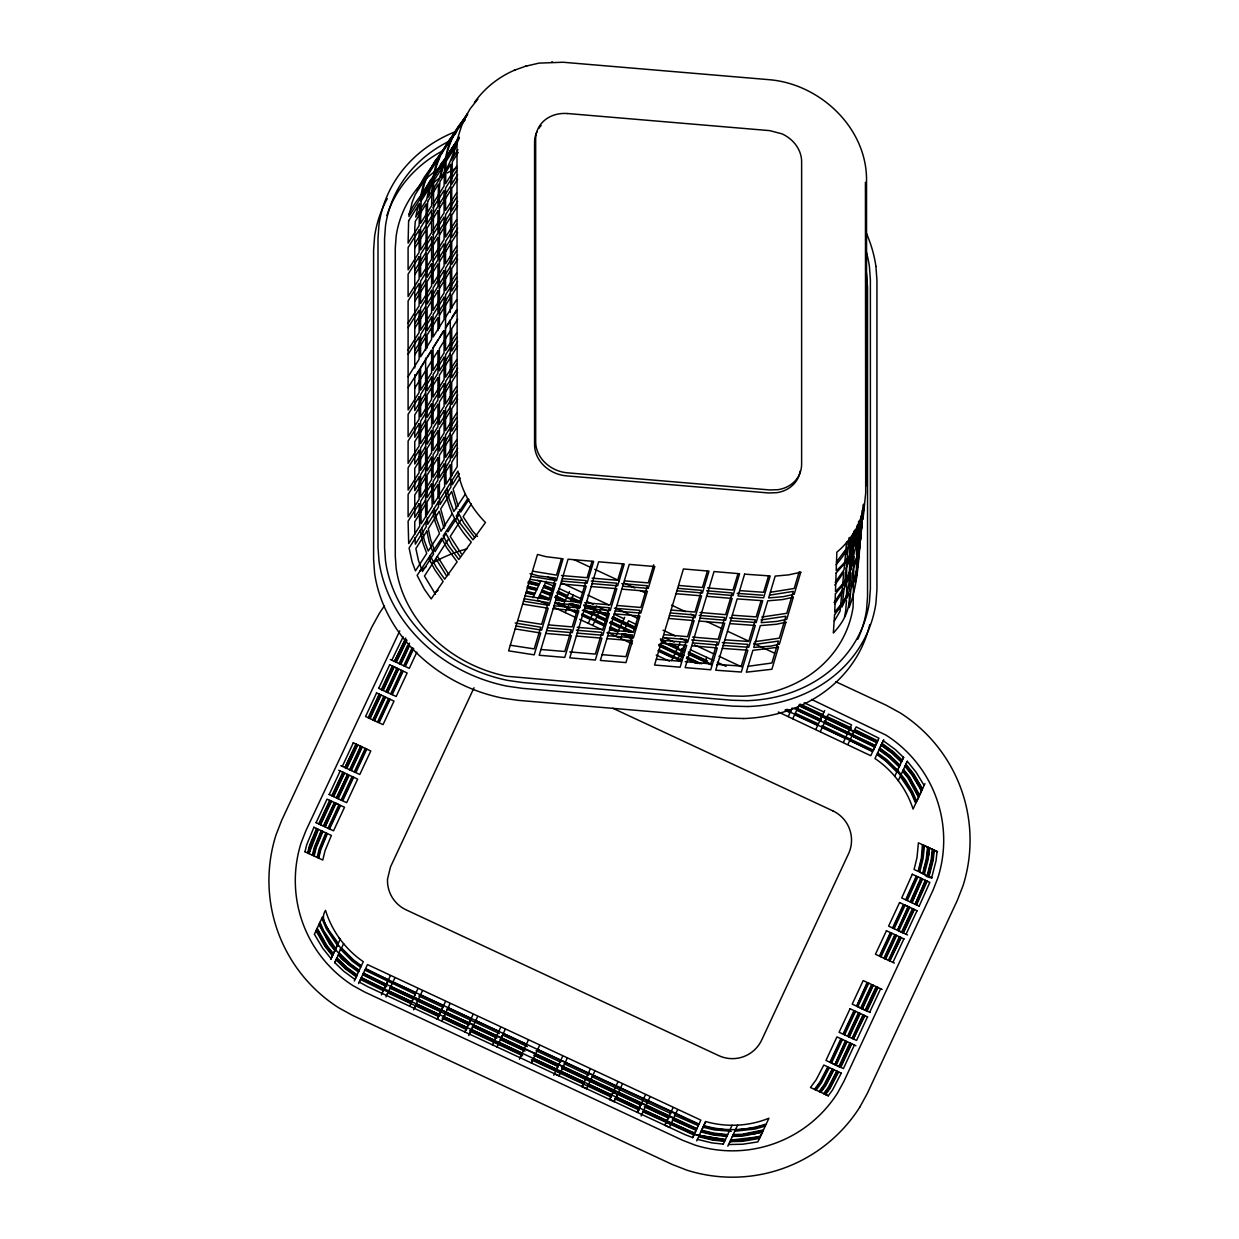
<?xml version="1.0" encoding="UTF-8"?>
<svg xmlns="http://www.w3.org/2000/svg" width="1239" height="1239" viewBox="0 0 1239 1239"><rect width="100%" height="100%" fill="white"/><g stroke="black" fill="none" stroke-linecap="round" stroke-linejoin="round"><path stroke-width="1.5" d="M435.4 173.584L441.874 162.727L456.99 143.925L457.206 466.654L446.164 484.155L445.56 461.76L456.587 444.274M846.485 600.543L845.772 610.161A124.535 107.576 20.1 0 1 844.471 617.099M852.215 553.709L849.195 580.874L849.784 558.588L852.045 540.359L852.045 554.53M854.895 531.283L851.735 560.214M854.507 531.376C856.521 547.313 848.126 560.864 836.201 570.575L836.836 552.207C850.976 540.39 861.151 523.725 864.342 505.497C858.038 539.182 861.43 575.19 849.087 607.575L850.945 589.315L854.678 579.806L857.481 567.524M856.923 527.194L855.328 545.485L860.083 533.591L862.329 523.741M845.803 551.51L844.053 569.785L835.194 582.407M846.748 541.768L846.036 549.078L836.526 561.948M848.235 547.344L846.469 565.604L851.41 553.446L854.244 538.407M849.164 537.602L848.467 544.912L854.12 531.67M924.48 845.664L923.07 858.519L919.725 872.086L927.159 875.555L931.139 859.943L932.301 849.319M927.562 847.089L926.245 859.076L922.652 873.464M928.119 847.352L926.818 859.169L923.179 873.696M928.801 847.677C932.471 858.116 913.654 876.19 932.146 877.878M929.389 847.941L928.135 859.401L924.371 874.269M932.859 849.567L931.713 860.036L927.686 875.803M933.71 849.969L932.595 860.191L928.491 876.174M934.299 850.233L933.184 860.3L929.033 876.438L931.774 877.708M937.056 851.518L936.049 860.795L931.666 877.661M860.609 540.096L863.598 504.165M862.994 519.42L865.705 492.828L865.426 182.257M857.28 525.135L856.443 554.762L858.55 536.518L858.55 521.634M860.935 515.858L858.828 534.102L858.828 521.061M862.05 510.514L861.213 532.011L858.24 560.756L858.828 538.469L860.935 520.241L860.935 534.458M854.678 534.752L855.096 531.113M852.045 535.976L849.784 554.205L849.784 537.447M854.956 534.086L855.406 530.431M418.55 204.497L415.684 217.042L426.65 199.556L429.283 187.987M420.021 198.999L422.979 185.943L426.433 177.208L415.158 194.662L412.107 202.422L408.947 216.484L458.755 138.195L447.372 155.649M421.492 196.676L424.435 183.759L427.92 174.885L439.195 157.415L435.307 167.28L432.597 179.19M434.084 176.867L436.763 165.097L440.697 155.092L451.972 137.622L447.635 148.618L445.188 159.382M446.659 157.059C448.626 142.346 456.277 129.568 464.935 117.844C455.813 137.436 454.961 160.358 440.526 177.409L442.881 167.079L446.721 157.291M452.947 157.585L455.038 148.355L459.328 137.483M854.585 530.788C851.611 543.487 844.688 554.964 836.108 564.674M862.05 526.172C859.401 539.739 851.72 551.742 853.299 566.192L857.527 555.413L860.036 544.417M859.773 546.848L857.233 557.984L853.051 568.608L851.193 586.883L854.987 577.235L857.744 565.092M304.964 851.751L306.653 844.859L313.932 827.28M307.628 852.99L309.409 845.726L316.549 828.504M308.186 853.253L309.982 845.912L317.091 828.752M312.367 855.204L314.303 847.275L321.195 830.672M312.925 855.468L314.892 847.461L321.737 830.92M317.107 857.419L319.213 848.823L325.842 832.84M318.175 857.915L320.312 849.164L326.895 833.32L318.423 829.371L309.007 853.64L310.834 846.175L317.896 829.123L313.808 827.218M318.717 858.162L320.87 849.35L327.421 833.568L331.386 835.427L325.067 850.666L322.76 860.052L314.133 856.025L316.131 847.848L322.93 831.477M799.14 571.829L794.199 588.479L770.503 592.242M561.422 558.835L556.497 575.113L532.677 571.21M592.01 561.422L587.085 577.699L561.515 575.546M622.598 564.008L617.672 580.301L592.103 578.133M653.727 564.798L648.26 582.888L624.518 580.874M707.361 571.194L702.436 587.472L678.693 585.458M737.948 573.781L733.023 590.058L707.454 587.89M761.102 600.605L756.177 616.898L732.388 615.225M768.536 576.011L763.611 592.288L739.822 590.631M917.867 876.856L907.258 900.552M920.794 878.219L910.185 901.915M921.32 878.466L910.711 902.162M921.986 878.761L911.904 902.72L922.528 879.024M925.301 880.309L915.203 904.253L925.827 880.557M926.633 880.944L916.008 904.625M927.19 881.192L916.55 904.888M420.362 199.882L433.294 177.781L431.296 182.876M443.361 164.431L439.071 179.732L428.105 197.233L430.707 185.788L434.781 175.458L445.901 157.972L444.631 161.209M356.507 976.255L345.991 968.557L336.327 959.296L338.355 954.928L348.902 965.073L358.443 972.073M316.084 822.665L327.05 799.124L335.521 803.073L325.083 826.862L336.048 803.321L340.013 805.18L329.047 828.705M329.202 794.524L340.183 770.983M342.336 766.368L353.301 742.827M376.563 692.973L365.582 716.498L378.545 722.554L389.526 699.013L376.439 692.911M378.716 688.357L389.681 664.816M391.834 660.201L403.155 636.831M318.702 823.889L329.667 800.348M331.82 795.732L342.8 772.207M355.918 744.05L344.953 767.591L356.476 744.314M368.2 717.722L379.18 694.196M381.333 689.581L392.298 666.04M319.244 824.136L330.224 800.611M332.377 795.996L343.342 772.455M368.757 717.985L379.723 694.444M381.875 689.829L392.856 666.303L396.945 668.208L385.979 691.749M320.049 824.524L331.03 800.983M333.183 796.367L344.148 772.826M346.3 768.211L357.281 744.685M369.547 718.357L380.528 694.816M382.681 690.2L393.661 666.675L389.573 664.77M395.799 662.06L406.423 639.959M320.576 824.756L331.556 801.23M333.709 796.615L344.674 773.074M346.827 768.459L357.808 744.933M370.089 718.605L381.054 695.064M383.207 690.448L394.188 666.923L402.644 670.872L391.679 694.398M396.341 662.307L406.95 640.207M323.348 826.057L334.329 802.516M347.447 774.375L336.466 797.901L347.989 774.623M349.599 769.76L360.58 746.219M372.846 719.89L383.827 696.364M399.097 663.593L407.569 645.442M323.89 826.305L334.871 802.779L338.975 804.684L327.994 828.225M350.141 770.008L361.122 746.482M373.404 720.153L384.369 696.612M386.522 691.997L397.502 668.456M399.655 663.856L409.536 643.103M322.388 831.23L315.573 847.677L313.591 855.777L304.84 851.689M337.674 798.458L348.639 774.933L338.696 770.286M350.792 770.317L361.773 746.776M374.054 720.448L385.019 696.922M387.172 692.307L398.153 668.766M408.746 646.046L400.305 664.15L390.347 659.52M338.201 798.706L349.181 775.18L353.146 777.023L342.165 800.564L329.094 794.462M351.334 770.565L362.299 747.024M374.581 720.695L385.546 697.17M387.699 692.555L398.679 669.014M400.832 664.398L409.273 646.309M341.128 800.069L352.093 776.543M354.246 771.928L365.226 748.387M377.492 722.058L388.473 698.517M390.626 693.917L401.591 670.376M403.744 665.761L412.138 647.765M413.176 648.276L404.797 666.257L400.646 664.321M329.574 828.953L340.539 805.427L344.519 807.27L333.539 830.811L315.96 822.619M392.205 694.645L403.171 671.104L407.151 672.963L396.17 696.504L378.592 688.295M413.702 648.539L405.323 666.505L409.304 668.348L416.846 652.148M314.458 934.129L322.434 916.999C329.992 936.823 343.497 954.433 361.153 966.265L354.292 980.994M330.875 959.156L333.152 954.278L326.446 945.93L316.859 928.971M335.49 949.26L333.43 953.689L326.926 945.605L317.184 928.259M337.829 944.257L335.769 948.671L323.642 930.628L319.972 922.281M338.123 955.424L338.975 953.612M341.314 948.594C331.99 958.971 354.075 964.918 358.706 971.515M343.652 943.576L341.577 948.005L353.332 959.807L361.401 965.739L363.29 961.681C345.449 949.477 331.851 931.047 325.547 910.355C317.865 921.785 333.198 933.958 338.108 943.669L340.167 939.239L338.665 937.381M474.041 687.738L390.517 866.866L387.513 879.132A32.322 32.322 0 0 0 406.16 909.875L718.713 1055.613A32.353 32.353 0 0 0 730.979 1058.617A32.369 32.369 0 0 0 761.722 1039.97L848.483 853.872A32.338 32.338 0 0 0 832.84 810.879M533.049 597.632L534.319 594.937L526.203 592.954M540.777 581.06L538.841 585.226L528.186 582.609M537.927 598.979L539.166 596.331L548.18 599.831M546.167 581.323L541.52 591.297L550.348 594.72M383.594 990.209L385.499 986.105M381.426 994.855L383.966 989.419M388.148 980.421L386.305 984.386L363.492 973.064M390.254 975.914L388.396 979.894L365.598 968.557L367.456 964.577L700.856 1120.118L698.997 1124.083L537.695 1049.51L539.554 1045.546M562.754 605.979L564.519 602.216M569.491 591.545L564.86 601.488L555.18 596.981M386.63 995.49L390.579 987.018M392.686 982.527L390.827 986.492L696.891 1128.59M565.185 612.593L567.028 608.628L576.925 613.228M567.276 608.101L569.135 604.121L579.016 608.736M570.575 601.039L573.378 595.03M411.828 1001.701L413.098 998.975L390.022 988.211M409.66 1006.362L411.565 1002.274M413.903 997.256L415.746 993.291M417.853 988.784L415.994 992.764L392.918 982L394.776 978.036M588.262 623.356L590.105 619.376L581.865 615.535M590.353 618.85L596.393 605.886M414.229 1008.36L420.269 995.397M592.784 625.463L594.627 621.498L604.524 626.098M594.875 620.956L599.444 611.168L608.07 615.194M599.691 610.641L600.915 608.008M440.697 1011.845L438.792 1015.949L415.715 1005.185M442.865 1007.199L440.945 1011.303L390.285 987.669M437.305 1019.124L439.148 1015.144M441.254 1010.652L439.396 1014.617L416.335 1003.853M441.502 1010.126L443.345 1006.161M445.451 1001.654L443.593 1005.634L420.517 994.871L422.375 990.906M615.845 636.227L617.703 632.246M617.951 631.72L624.688 617.285M441.781 1021.339L443.051 1018.597M447.868 1008.267L443.918 1016.723L466.995 1027.487L468.296 1024.715M620.987 637.001L622.226 634.353L632.122 638.968M623.589 631.425L628.56 620.77L636.753 624.719M468.543 1024.173L470.464 1020.069M466.747 1028.014L464.904 1031.979L466.127 1029.361M466.995 1027.487L468.853 1023.522M469.101 1022.996L470.944 1019.031M473.05 1014.524L471.192 1018.489L448.115 1007.741L449.974 1003.76M468.745 1035.572L470.65 1031.467M475.466 1021.137L471.517 1029.594L494.593 1040.357L496.452 1036.393M492.441 1044.957L495.894 1037.585M496.142 1037.028L498.543 1031.886M500.633 1027.394L498.79 1031.359L475.714 1020.611L477.573 1016.63M671.662 660.635L672.901 657.986L658.064 651.064M673.149 657.46L677.098 648.988M677.33 648.462L679.87 643.026M496.978 1047.063L502.585 1035.045L527.334 1046.583M505.156 1029.501L503.313 1033.481L526.389 1044.229L528.232 1040.264M677.671 659.566L681.62 651.11M681.868 650.568L683.711 646.603M519.404 1059.19L521.325 1055.101M524.035 1049.263L521.573 1054.544L469.767 1030.383M524.283 1048.736L526.141 1044.756M704.031 663.268L706.834 657.259M532.631 1060.367L531.361 1063.108L533.25 1059.035M537.447 1050.037L532.878 1059.825L583.77 1083.552M716.854 665.281L718.14 662.54M555.955 1070.589L557.875 1066.485M553.787 1075.235L556.326 1069.784M558.665 1064.766L560.524 1060.801M560.771 1060.259L562.614 1056.294M562.955 1067.399L559.006 1075.87L554.483 1073.748M563.203 1066.872L565.046 1062.907M565.294 1062.381L567.137 1058.4M582.02 1086.727L583.306 1084.001M583.554 1083.459L586.016 1078.162M588.37 1073.129L590.213 1069.164M583.925 1082.654L582.067 1086.618L586.605 1088.74L592.645 1075.777M585.722 1078.797L588.122 1073.655M592.892 1075.251L594.735 1071.27M609.619 1099.597L610.889 1096.871M613.615 1091.032L611.772 1094.997L588.695 1084.233M613.863 1090.506L615.721 1086.526M788.221 716.591L790.064 712.626L785.123 710.319M790.312 712.1L792.17 708.135M611.152 1096.314L613.057 1092.225L617.595 1094.331L614.141 1101.703M613.32 1091.667L615.225 1087.579M792.077 708.321L790.807 711.062L786.935 709.25M620.243 1088.647L617.843 1093.789L640.919 1104.538M620.491 1088.105L622.334 1084.14M792.743 718.697L794.586 714.733L817.663 725.496L815.82 729.461M794.834 714.206L797.235 709.064L821.38 720.324M797.498 708.522L798.768 705.781M639.123 1108.394L637.264 1112.359L638.488 1109.741M641.213 1103.903L639.37 1107.867L616.294 1097.104L618.137 1093.139M641.461 1103.36L643.32 1099.396M643.552 1098.869L645.411 1094.904M817.91 724.97L819.769 721.005L796.692 710.241M820.559 719.286L824.647 710.536M638.751 1109.184L640.656 1105.08M641.105 1115.952L645.736 1106.009M645.984 1105.482L647.842 1101.502M648.09 1100.975L649.933 1097.011M820.342 731.568L822.185 727.603L845.261 738.367L843.418 742.331M822.433 727.076L824.291 723.111L847.368 733.86M825.097 721.392L828.488 714.113L851.549 724.877L848.157 732.141M643.893 1109.974L666.969 1120.737L670.903 1112.266M671.151 1111.739L673.009 1107.774M845.509 737.84L847.91 732.698M664.816 1125.337L666.086 1122.596M666.985 1120.691L668.255 1117.95M669.339 1127.444L675.441 1114.372M847.941 744.438L849.784 740.473L872.612 751.748L870.769 755.728L778.324 711.991M850.031 739.946L852.432 734.804L875.276 746.064M852.68 734.262L856.134 726.875L878.916 738.227L877.073 742.207L799.031 705.208M671.492 1122.844L694.785 1133.096L698.75 1124.625L365.35 969.084L359.295 982.078L367.333 986.492L684.981 1134.614L692.694 1137.603L694.552 1133.639L361.153 978.098M696.69 1140.856L705.688 1121.543C726.348 1127.475 749.006 1126.297 768.923 1118.228L766.244 1123.974C746.234 1130.866 724.134 1131.563 703.798 1125.585L705.688 1121.543M883.748 739.698L877.119 753.932C894.713 765.656 908.481 782.924 916.086 802.64L918.548 797.374L908.001 777.999L902.611 771.293M723.189 1144.247L729.74 1130.2L714.314 1128.76L703.551 1126.127L701.413 1130.711L713.447 1133.67L727.417 1135.187M730.019 1129.612L732.079 1125.198M894.728 776.388L896.788 771.959L885.668 760.932L876.856 754.474L874.966 758.516C892.792 770.534 906.452 788.639 913.081 809.082L915.76 803.352L910.944 792.418L900.273 776.295L898.213 780.725M897.067 771.37L899.127 766.941L888.874 757.122L878.993 749.889M727.804 1146.183L735.3 1130.076L754.907 1127.877L765.919 1124.671L763.363 1130.138M735.579 1129.503L737.639 1125.074M900.552 775.707L907.273 761.304M924.944 783.652L921.661 790.683L912.554 774.809L905.229 765.687M829.929 1062.272L840.894 1038.747L836.929 1036.888L825.964 1060.429L843.418 1068.56L854.383 1045.035M830.455 1062.52L841.436 1038.994L845.401 1040.837L834.947 1064.626L845.927 1041.085L855.87 1045.731M829.356 1067.631L821.364 1082.979L816.145 1090.119M842.474 1039.475L831.508 1063.016L835.613 1064.921L846.578 1041.395M844.626 1034.859L855.607 1011.334M868.725 983.177L857.76 1006.718L865.705 1010.42L876.67 986.879M881.006 956.849L891.987 933.308M894.14 928.708L905.105 905.167L909.209 907.072L898.229 930.613M832.267 1068.994L824.09 1084.714L819.118 1091.497M847.553 1036.222L858.519 1012.681M860.671 1008.081L871.652 984.54L867.687 982.697L856.707 1006.223L867.161 982.45L863.18 980.591L852.215 1004.132L870.15 1012.495M883.934 958.212L894.899 934.671M832.794 1069.226L824.585 1085.023L819.66 1091.76M859.045 1012.929L848.08 1036.47L856.536 1040.419L867.517 1016.878M861.198 1008.314L872.179 984.788L882.122 989.419M895.425 934.918L884.46 958.459L894.403 963.09M833.46 1069.536L825.189 1085.426L820.326 1092.07M848.73 1036.78L859.711 1013.239M861.864 1008.623L872.829 985.098M885.111 958.769L896.091 935.228M834.002 1069.799L825.701 1085.736L820.884 1092.318M847.12 1041.643L836.155 1065.184L840.259 1067.089L851.224 1043.563M849.273 1037.028L860.253 1013.502M862.406 1008.887L873.371 985.346M896.633 935.476L885.653 959.017L879.953 956.353L890.934 932.828L904.005 938.93M909.751 907.335L898.786 930.861L902.89 932.781L913.855 909.24M836.774 1071.085L828.287 1087.393L823.703 1093.634M838.927 1066.469L849.892 1042.928M852.045 1038.313L863.025 1014.787M865.178 1010.172L876.143 986.631M888.425 960.302L899.406 936.777M912.524 908.621L901.543 932.162L893.087 928.212L904.052 904.671L908.032 906.53L897.578 930.303L908.559 906.778L917.139 910.773M837.301 1071.332L828.783 1087.703L824.245 1093.898L828.287 1095.772L832.484 1090.057L841.266 1073.175M839.453 1066.717L850.419 1043.176M852.571 1038.561L863.552 1015.035M888.952 960.55L899.932 937.025M913.05 908.868L902.085 932.409L907.537 934.949M864.357 1015.407L853.377 1038.948L864.899 1015.655M866.51 1010.792L877.475 987.266M900.738 937.396L889.757 960.922L901.28 937.644M838.648 1071.952L830.037 1088.508L825.608 1094.533M840.801 1067.352L851.766 1043.811M867.052 1011.055L878.017 987.514M903.432 933.029L914.397 909.503M869.67 1012.263L880.65 988.737M892.916 962.409L903.897 938.868M906.05 934.252L917.015 910.727M919.168 906.112L929.808 882.416L916.814 876.36L906.205 900.056L919.292 906.158M331.03 958.816L332.455 955.78L325.238 946.782L316.022 930.752M334.871 950.592L332.733 955.161L325.733 946.441L316.363 930.024M337.287 945.403L335.15 949.988L329.946 943.499L319.244 923.845M334.7 962.749L336.048 959.869L345.604 969.006L356.243 976.812M358.598 983.549L360.518 979.445L383.331 990.751M386.057 984.912L384.214 988.877L361.385 977.571M386.398 984.2L387.668 981.458M385.949 996.961L387.853 992.857L438.699 1016.569M413.547 1009.831L415.452 1005.727M437.259 1019.217L438.529 1016.491M445.219 1013.951L443.314 1018.055L466.375 1028.819M441.827 1021.23L443.686 1017.265M469.426 1034.1L472.818 1026.821M501.222 1037.972L503.065 1034.007M520.101 1057.719L521.944 1053.754M558.417 1065.292L556.574 1069.257L533.498 1058.493M611.524 1095.524L609.665 1099.489L614.188 1101.595M615.969 1085.999L617.812 1082.034M796.94 709.715L798.783 705.75L876.825 742.734L873.356 750.184L821.953 725.589M820.017 720.463L821.86 716.498M824.539 722.585L826.382 718.605M847.6 733.333L849.458 729.368M675.673 1113.846L677.532 1109.881M852.138 735.455L853.981 731.475M692.647 1137.712L693.917 1134.97L642.623 1111.662M694.816 1133.066L696.086 1130.324L672.343 1119.855M899.158 766.895L899.715 765.702L889.71 756.131L879.551 748.681M903.618 757.339L902.271 760.219L893.396 751.732L882.029 743.385M838.106 1071.704L829.526 1088.183L825.066 1094.269M399.763 630.852L305.878 830.734L301.062 843.093A124.535 124.535 0 0 0 352.929 985.578L364.56 991.974L682.565 1140.252L694.94 1145.068A124.535 124.535 0 0 0 837.425 1093.201L843.805 1081.57L933.122 890.005L937.938 877.646A124.535 124.535 0 0 0 886.071 735.161L811.545 699.446M405.773 638.054L394.451 661.425L405.385 640.005M859.649 1107.372L867.285 1093.464L957.329 900.35L963.075 885.575A150.91 150.91 0 0 0 900.242 712.921L886.334 705.301L835.706 681.682M428.152 172.964L434.858 161.426L456.37 132.155L446.675 143.817M429.685 170.641L436.236 159.366M441.223 153.202L448.053 141.742L465.322 119.718M464.315 118.898L470.309 108.583L477.836 99.182M842.055 590.492L834.064 602.603M841.823 592.923L834.838 603.842M834.343 621.049L840.073 611.183L843.821 572.217L834.792 585.118M414.755 243.68L425.627 226.179M439.396 204.032L450.268 186.531M457.656 174.653L451.724 184.193L452.281 161.906L458.229 152.366M414.755 248.063L425.627 230.562M439.396 208.4L450.268 190.899M457.656 179.036L451.724 188.576L451.724 210.909L457.656 201.368M414.755 270.396L425.627 252.895M439.396 230.733L450.268 213.247M439.396 235.116L450.268 217.615M414.755 274.779L425.627 257.278M457.656 205.751L451.724 215.292L451.724 237.625L457.656 228.084M414.755 297.112L425.627 279.611M439.396 257.449L450.268 239.948M414.755 301.495L425.627 283.994M439.396 261.832L450.268 244.331M457.656 232.452L451.724 242.008L451.724 264.341L457.656 254.8M414.755 323.828L425.627 306.327M439.396 284.165L450.268 266.664M414.755 328.196L425.627 310.71M439.396 288.548L450.268 271.047M457.656 259.168L451.724 268.724L451.724 291.057L457.656 281.501M414.755 350.544L425.627 333.043M439.396 310.881L450.268 293.38M414.755 354.912L425.627 337.411M439.396 315.264L450.268 297.763M457.656 285.884L451.724 295.424L451.724 308.465M414.755 377.245L425.627 359.744M427.083 357.421L431.033 351.055M433.015 347.88L437.956 339.92M439.396 337.597L443.361 331.231M445.328 328.056L450.268 320.096M451.724 317.773L456.664 309.812M414.755 388.194L425.627 370.693M450.268 331.045L439.396 348.546L439.396 370.879L450.268 353.378M457.656 319.166L451.724 328.707L451.724 351.055L457.656 341.499M425.627 393.026L414.755 410.527L414.755 374.736M425.627 397.409L414.755 414.91L414.755 437.243L425.627 419.742M450.268 357.761L439.396 375.262L439.396 397.595L450.284 380.094M457.656 345.882L451.724 355.423L451.724 377.756L457.656 368.215M425.627 424.125L414.755 441.626L414.755 463.959L425.627 446.458M450.284 384.477L439.396 401.963L439.396 424.311L450.284 406.81M457.656 372.598L451.724 382.139L451.724 404.472L457.656 394.931M425.627 450.841L414.755 468.342L414.755 490.675L425.627 473.174M450.284 411.178L439.396 428.679L439.396 451.011L450.284 433.511M457.656 399.314L451.724 408.855L451.724 431.187L457.656 421.647M425.627 477.557L414.755 495.058L414.755 517.391L425.627 499.89M450.284 437.894L439.396 455.394L439.396 477.727L450.284 460.227L450.284 320.142M457.656 426.03L451.724 435.57L451.724 457.903L457.656 448.363M425.627 504.273L414.755 521.774L414.755 534.288M457.656 452.731L451.724 462.286L451.724 476.163M443.918 175.38L439.953 181.73L439.396 189.226L439.396 328.289M445.885 172.19L450.841 164.245L450.284 312.429M459.266 473.53L452.343 484.666L451.972 479.555M460.103 477.975L453.118 489.111L458.105 506.193M451.492 159.908L457.934 149.64M457.145 143.894L446.117 161.38L445.56 183.682L456.587 166.181M433.077 203.49L444.089 186.005L444.646 163.718L433.619 181.204L433.077 283.638L444.089 266.137L444.089 243.804L433.077 261.29M433.077 207.873L444.089 190.388L444.089 212.721L433.077 230.206M456.587 170.564L445.56 188.049L445.56 210.382L456.587 192.897M433.077 234.589L444.089 217.088L444.089 239.437L433.077 256.922M456.587 197.28L445.56 214.765L445.56 237.098L456.587 219.613M456.587 223.996L445.56 241.481L445.56 263.814L456.587 246.329M408.096 323.255L419.123 305.77L419.123 283.437L408.096 300.922L408.096 409.97L419.123 392.484L419.123 370.151L408.096 387.637M408.096 327.638L419.123 310.153L419.123 332.486L408.096 349.971M456.587 250.712L445.56 268.197L445.56 290.53L456.587 273.045M408.096 354.354L419.123 336.869L419.123 359.202L408.096 376.687M456.587 277.428L445.56 294.913L445.56 350.529L456.587 333.043M445.56 317.246L456.587 299.761M445.56 328.196L456.587 310.71M456.587 337.426L445.56 354.912L445.56 377.245L456.587 359.759M456.587 364.127L445.56 381.612L445.56 403.96L456.587 386.46M456.587 390.843L445.56 408.328L445.56 430.661L456.587 413.176M456.587 417.558L445.56 435.044L445.56 457.377L456.587 439.891M434.378 175.164L424.032 191.038L430.196 180.429L436.19 172.933M436.918 171.261L457.749 140.146M459.111 137.188L449.803 151.483L459.096 138.102M445.963 533.56L435.075 551.665L430.707 539.832L428.276 528.759L439.241 511.258L444.027 528.325M459.189 514.417L447.806 531.872L447.372 531.035M468.962 499.394L460.691 512.094L459.328 509.508M448.719 538.779L424.466 576.011L435.493 594.348M461.605 519.002L450.237 536.456L461.311 553.725M471.393 503.979L463.123 516.678L472.632 531.144L477.511 536.518M467.351 113.678L455.813 131.117L467.738 114.313M465.368 494.067L453.83 511.506L449.076 498.821L446.845 488.584M454.713 518.413L443.19 535.852L448.053 545.067L458.817 559.517L471.3 542.155C458.012 528.031 448.688 510.05 445.359 490.907M467.784 498.651L456.246 516.09L459.87 522.951L472.957 539.848L485.456 522.486C471.625 508.486 461.342 490.613 457.95 471.099L409.087 547.994L412.107 561.794L415.452 570.869L426.727 553.415L422.979 543.271L420.191 530.524M442.524 151.855L424.419 176.976L416.831 190.434L458.492 126.192L466.391 116.342M440.124 167.761L443.345 163.207M447.651 157.121L450.872 152.552L440.495 164.818M814.534 1089.36L819.893 1082.05L827.776 1066.887L823.811 1065.044L816.191 1079.68L810.476 1087.486L828.395 1095.834M815.061 1089.623L820.388 1082.359L828.302 1067.135L841.374 1073.237M474.413 102.465C484.635 88.031 499.007 76.632 515.331 69.864M525.708 66.194L539.089 63.112L563.033 62.244L769.481 79.714C819.753 83.989 866.123 127.214 866.541 178.974L866.541 485.595M513.984 70.36L526.885 65.775M765.268 1126.05L755.155 1129.008L734.681 1131.253M763.456 1129.953L741.836 1134.32L733.24 1134.506M762.728 1131.517L756.131 1133.437L732.342 1136.426L742.006 1136.209L762.388 1132.229L759.848 1137.696L729.926 1141.615L742.455 1141.336L759.507 1138.424M769.682 595.138L793.332 591.406L786.765 613.32L761.799 617.037M760.994 619.934L785.898 616.248L779.331 638.162L755 641.663M754.195 644.559L778.464 641.074L771.897 663.004L748.201 666.288M731.227 1131.315L714.113 1129.891L703.055 1127.196M732.961 1135.094L741.882 1134.909L763.131 1130.649L760.669 1135.931L756.936 1137.015L730.623 1140.112L742.316 1139.849L760.343 1136.628L757.881 1141.893L742.703 1144.232L728.563 1144.542M762.744 595.185L737.174 593.373M747.969 706.54L732.388 706.122L522.548 688.373L506.968 686.143A150.91 130.358 20.2 0 1 379.026 561.344L378.003 547.375L378.003 238.027L379.026 224.228A150.91 130.374 20.2 0 1 457.16 130.962M743.57 718.512L727.99 718.093L518.15 700.345L502.569 698.115A150.91 130.405 20.2 0 1 374.612 573.316L373.605 559.347L373.605 249.999L374.627 236.2A150.91 130.374 20.2 0 1 387.28 198.612M551.711 61.95L552.532 61.981M567.539 113.523L769.76 130.637L781.948 133.827A32.369 27.986 20.1 0 1 801.633 161.72L801.618 464.253A32.384 27.986 20.3 0 1 799.201 474.924A32.369 27.955 20.2 0 1 777.999 489.684L769.76 489.947L567.539 472.833A32.353 27.924 20.1 0 1 535.682 441.812L535.666 139.202A32.353 27.924 20 0 1 567.539 113.554M562.46 578.582L586.217 580.595L579.651 602.309L555.908 600.296M591.22 581.014L616.805 583.182L610.238 604.895L584.669 602.727M621.808 583.6L647.393 585.768L640.826 607.482L617.084 605.468M677.826 588.355L701.568 590.353L695.002 612.066L671.259 610.053M706.586 590.786L732.156 592.939L725.589 614.652L700.02 612.484M561.515 581.045L587.085 583.197L593.651 561.375L568.082 559.207L539.197 655.261L564.783 657.429L571.334 635.592L545.764 633.423M592.103 583.631L617.672 585.799L624.239 563.962L598.669 561.794L569.785 657.847L595.355 660.015L601.922 638.178L576.352 636.01M622.69 586.217L648.26 588.386L654.827 566.548L629.257 564.38L600.373 660.433L625.943 662.602L632.51 640.764L606.94 638.596M676.866 590.802L702.436 592.97L709.002 571.133L683.432 568.964L661.998 640.284L687.568 642.452L694.134 620.615L668.564 618.447M707.454 593.388L733.023 595.556L739.59 573.719L714.02 571.551L685.152 667.604L710.721 669.772L717.288 647.935L691.703 645.782M560.632 583.941L586.217 586.109L579.651 607.946L554.081 605.778M591.22 586.527L616.805 588.695L610.238 610.533L584.669 608.364M621.808 589.129L647.393 591.282L640.826 613.119L615.256 610.951M675.998 593.713L701.568 595.866L695.002 617.703L669.432 615.535M706.586 596.3L732.156 598.452L725.589 620.29L700.02 618.137M555.026 603.176L578.768 605.19L572.217 626.903L548.459 624.89M583.786 605.608L609.356 607.776L602.804 629.489L577.219 627.321M614.374 608.21L639.943 610.362L633.392 632.076L609.634 630.062M670.392 612.949L694.134 614.947L687.568 636.66L663.825 634.647M699.152 615.38L724.722 617.533L718.155 639.247L692.586 637.078M729.74 617.967L755.31 619.779L748.743 641.492L724.97 639.82M730.607 620.724L756.177 622.551L762.744 600.714L737.174 598.886L715.739 670.206L741.309 672.049L747.876 650.212L722.291 648.369M553.198 608.69L578.768 610.842L572.217 632.68L546.647 630.527M583.786 611.276L609.356 613.444L602.804 635.266L577.219 633.114M614.374 613.863L639.943 616.031L633.392 637.868L607.807 635.7M699.152 621.033L724.722 623.202L718.155 645.039L692.586 642.871M729.74 623.62L755.31 625.463L748.743 647.3L723.173 645.457M547.592 627.77L571.334 629.784L564.783 651.497L541.025 649.484M576.352 630.202L601.922 632.37L595.355 654.084L569.785 651.915M606.94 632.804L632.51 634.957L625.943 656.67L602.2 654.657M662.942 637.543L686.7 639.541L680.134 661.254L656.391 659.241M691.703 639.974L717.288 642.127L710.721 663.841L685.152 661.672M722.291 642.561L747.876 644.388L741.309 666.102L717.551 664.414M727.649 1134.63L713.556 1133.081L701.661 1130.185M727.092 1135.869L713.323 1134.366L701.104 1131.377M726.828 1136.457L713.23 1134.955L700.84 1131.935M725.465 1139.384C697.991 1135.667 675.116 1130.866 725.202 1139.942M724.815 1140.778L712.44 1139.431L698.889 1136.117M724.536 1141.351L712.332 1140.019L698.641 1136.674M723.251 1144.124L711.821 1142.885L697.387 1139.353M537.339 580.348L540.731 581.168M528.495 581.168L539.476 583.848M528.372 581.757L539.213 584.405M528.062 583.182L538.593 585.768L534.567 594.395L526.327 592.381M527.411 586.186L537.261 588.587M527.287 586.775L537.014 589.144M527.411 587.534L536.704 589.81M527.287 588.107L536.456 590.353M526.575 591.251L535.062 593.326M530.06 573.657L538.748 575.934L555.63 578.009L549.063 599.707L525.119 595.866M530.927 576.367L556.497 580.611L563.064 558.774L546.027 556.683L537.494 554.452L508.609 650.847L534.195 654.842L540.746 633.005L515.176 628.932M530.06 579.279L555.63 583.523L549.063 605.36L523.493 601.194M524.221 598.762L548.196 602.603L541.629 624.301L517.917 620.6M522.61 604.105L548.196 608.256L541.629 630.093L516.059 626.02M515.176 623.016L540.746 627.197L534.195 648.895L510.329 645.24M547.607 577.049L556.435 580.487M545.47 582.81L554.019 586.14M544.246 585.443L552.888 588.804M543.998 585.985L552.64 589.361M543.627 586.79L552.3 590.167M543.379 587.317L552.067 590.693M542.078 590.105L550.875 593.512M541.815 590.647L550.627 594.07M550.131 595.262L541.273 591.824L539.414 595.804L548.397 599.289M539.91 594.751L548.862 598.236M537.308 600.311L546.461 603.858M698.254 1125.662L674.388 1115.162M696.643 1129.132L363.244 973.591M696.349 1129.767L673.04 1119.514M694.181 1134.428L642.886 1111.12M573.765 559.532L591.22 567.679M594.72 569.305L619.159 580.704M624.394 583.151L634.879 588.029M640.114 590.476L645.349 592.923M671.553 605.143L685.523 611.648M690.758 614.095L694.258 615.721M706.478 621.42L722.198 628.746M727.432 631.193L748.387 640.966M753.622 643.413L774.576 653.185M561.685 582.934L582.64 592.707M587.89 595.154L608.86 604.926M615.845 608.194L638.565 618.772M663.02 630.186L675.255 635.886M680.49 638.333L687.475 641.585M694.475 644.853L713.695 653.82M718.93 656.252L741.65 666.845M558.944 588.432L582.33 599.335M586.512 601.287L593.094 604.353M597.539 606.429L607.513 611.075M614.11 614.141L623.991 618.757M664.352 637.574L674.248 642.189M690.309 649.685L713.788 660.635M717.288 662.261L726.039 666.35M804.173 702.776L823.95 712.007M557.782 591.08L567.57 595.649M571.071 597.275L580.332 601.596M588.571 605.437L595.572 608.705M604.322 612.794L607.931 614.467M612.887 616.774L635.839 627.476M660.341 638.906L665.591 641.353M669.726 643.289L677.965 647.13M681.342 648.694L684.842 650.336M688.342 651.962L707.593 660.945M800.348 704.201L823.099 714.81M826.599 716.436L851.1 727.866M854.6 729.492L877.692 740.86M557.535 591.638L567.323 596.191M571.845 598.298L580.471 602.324M586.682 605.221L595.99 609.573M612.624 617.316L623.589 622.427M627.042 624.038L635.669 628.065M661.223 639.99L664.522 641.523M669.463 643.831L678.786 648.167M688.822 652.86L706.307 661.007M799.403 704.418L850.961 728.455M854.43 730.081L877.444 741.418L875.524 745.522L824.229 720.99M557.178 592.443L579.713 602.944M583.863 604.88L608.411 616.325M611.927 617.967L634.91 628.684M660.852 640.78L683.82 651.482M688.45 653.65L711.867 664.569M556.946 592.97L578.04 602.804M584.405 605.778L594.302 610.393M598.824 612.5L607.451 616.526M612.004 618.648L635.049 629.381M662.261 642.081L683.293 651.884M688.203 654.177L711.155 664.878M555.722 595.773L565.402 600.296M573.223 603.951L579.821 607.017M589.423 611.493L606.94 619.67M610.719 621.42L633.361 631.983M659.318 644.094L684.036 655.617M686.917 656.949L701.568 663.794M796.197 707.918L820.729 719.348M555.475 596.331L565.154 600.838M571.318 603.718L579.573 607.559M584.514 609.867L592.753 613.708M597.275 615.814L607.156 620.429M612.112 622.737L620.352 626.578M624.874 628.684L633.114 632.525M659.055 644.636L675.534 652.318M680.072 654.424L683.355 655.958M686.654 657.506L699.834 663.655M824.833 721.934L848.978 733.194M569.63 603.718L579.263 608.21M583.646 610.254L606.862 621.08M609.913 622.505L631.162 632.417M658.962 645.38L681.744 655.989M686.36 658.141L697.898 663.531M793.858 708.274L874.966 746.714M554.948 597.508L563.002 601.271M582.315 610.269L592.196 614.885M596.733 616.991L606.614 621.606M609.913 623.14L619.794 627.755M624.317 629.861L629.273 632.169M659.225 646.139L682.813 657.135M687.753 659.442L695.993 663.283M851.89 735.981L874.719 747.241L872.86 751.221L785.371 709.792M558.448 602.712L569.863 608.039M574.354 610.13L578.613 612.112M582.113 613.754L605.252 624.533M610.13 626.81L618.881 630.883M624.611 633.563L632.881 637.419M658.792 649.499L681.45 660.062M795.33 713.168L818.452 723.948M555.397 602.557L565.913 607.451M568.933 608.86L577.173 612.701M581.664 614.792L604.771 625.571M609.665 627.863L616.666 631.116M621.916 633.578L632.417 638.472M658.312 650.537L681.419 661.316M554.545 602.804L562.506 606.506M609.464 628.405L616.062 631.487M677.423 660.093L680.722 661.641M554.344 607.544L576.181 617.719M579.682 619.345L602.665 630.078M607.606 632.37L618.865 637.62M620.383 638.333L632.138 643.815M656.221 655.044L669.401 661.192M922.42 844.704L918.409 842.83L917.03 857.45L914.088 869.468L918.13 871.358L921.351 858.209L922.42 844.704L937.536 851.751M937.18 851.58L923.365 845.137L921.924 858.317L918.688 871.575L923.829 874.006M612.84 708.274L832.84 810.864M353.192 742.781L366.264 748.883L355.299 772.408L340.849 765.671M867.641 1016.94L854.554 1010.838L843.573 1034.379L847.724 1036.3M642.824 1100.433L647.347 1102.555M418.797 995.97L443.314 1007.4M446.814 1009.042L499.332 1033.527M536.084 1050.672L560.601 1062.102M564.101 1063.728L588.602 1075.158M592.118 1076.784L642.886 1100.464M646.386 1102.091L670.888 1113.52M385.763 985.563L362.95 974.241M444.429 1012.913L468.822 1024.297M472.307 1025.923L496.715 1037.291M500.2 1038.917L524.593 1050.3M535.047 1055.179L558.123 1065.943M561.53 1067.522L614.436 1092.194M645.442 1106.644L668.518 1117.408M386.707 986.662L362.686 974.783M416.443 1000.539L468.931 1025.009M472.431 1026.635L496.916 1038.065M500.417 1039.691L524.98 1051.137M533.746 1055.225L558.309 1066.686M561.809 1068.328L640.764 1105.142M644.265 1106.768L668.828 1118.228M388.736 990.999L411.797 1001.747L415.266 994.328L364.855 970.122M499.116 1042.464L522.192 1053.227M561.097 1071.363L584.173 1082.127M671.244 1123.37L666.721 1121.264L664.863 1125.229L669.385 1127.335M411.193 1003.079L360.781 978.903M587.255 1085.178L611.586 1096.53M615.071 1098.141L639.417 1109.494M442.199 1018.21L466.716 1029.64M470.231 1031.266L522.595 1055.69M531.299 1059.748L611.323 1097.057M614.792 1098.683L639.154 1110.036M881.765 743.942L893.009 752.197L901.992 760.792M881.394 744.763L892.436 752.863L901.605 761.644M881.13 745.289L892.065 753.312L901.342 762.202M879.814 748.124L890.098 755.666L899.979 765.129M877.599 752.863L886.783 759.6L897.609 770.209M360.657 967.334L352.217 961.139L340.121 948.935M359.264 970.323L350.126 963.617L339.238 953.023M359.016 970.865C341.639 959.172 327.576 942.414 319.647 922.993M357.126 974.907L346.935 967.427L336.977 957.886M474.831 537.68L463.851 523.245L457.919 512.032M905.647 764.804L913.267 774.298L921.057 787.152L922.157 789.63L919.601 795.082L909.55 776.899L903.51 769.373M904.95 766.275L912.074 775.134L919.756 787.818L921.336 791.38L918.873 796.662L908.466 777.658L902.89 770.704M903.231 769.977L909.054 777.256L919.276 795.81L916.721 801.261L912.477 791.613L905.337 779.842L896.726 769.125M337.968 946.255L326.523 929.126L321.799 918.393M335.088 950.871L329.45 943.839L318.919 924.573M331.092 958.707L322.852 948.455L314.396 934.252M459.979 556.373L452.173 545.299L446.303 534.195M448.967 574.85L437.352 556.234M446.613 576.042L435.834 558.557M924.108 785.418L916.148 772.284L907.289 761.257L905.926 764.184L913.763 773.957L922.497 788.902M430.119 555.63L436.236 567.199L444.693 579.186L457.145 561.825L446.675 547.669L441.657 538.175L417.125 575.392L424.419 589.33L431.187 598.917L443.113 581.509L434.858 569.801L428.586 557.953M452.204 513.658L440.991 531.299L436.763 519.807L434.254 508.393M456.695 508.702L451.662 491.449L440.697 508.935L445.451 525.816M432.767 510.716L435.307 522.269L439.489 533.622L428.229 551.092L424.435 540.808L421.663 528.201M875.911 266.277L876.933 280.246L876.933 589.594L875.911 603.393A150.895 130.358 20.2 0 1 747.969 706.509M439.52 497.799L440.015 504.49L450.903 487.004L450.284 464.61L439.396 482.11L439.396 496.127M438.203 501.81L438.56 506.828L427.672 524.329L427.192 517.747M425.875 521.727L426.231 526.652L415.344 544.153L414.864 537.68M863.32 504.846L863.32 513.643M854.585 530.23L854.585 533.73M853.996 531.454L853.996 546.864M853.996 556.497L853.098 607.064A130.42 112.672 20.2 0 1 742.517 696.21L728.904 695.853L506.766 676.262A130.436 112.703 20.2 0 1 396.17 568.391L395.287 556.187L395.287 248.032L396.17 235.983A130.42 112.687 20.2 0 1 442.044 166.336M852.339 537.927L852.339 552.083M846.64 542.821L846.64 554.36M846.64 560.136L846.64 598.607M437.956 330.612L437.956 317.587L427.083 335.088L427.083 348.113M437.956 498.481L437.956 484.434L427.083 501.934L427.083 514.324M425.627 350.451L426.17 203.893L415.282 221.394L414.755 228.596L414.755 367.952M425.627 358.071L425.627 516.678M800.239 470.959A32.353 27.939 20 0 1 776.884 492.673L768.645 492.967L566.424 475.853A32.353 27.908 20.1 0 1 534.567 444.77L534.567 142.222A32.369 27.955 19.7 0 1 536.998 131.566M538.841 128.391A32.353 27.955 20.2 0 1 541.149 125.495M869.716 624.704A150.91 130.42 20.2 0 1 743.586 718.543M857.744 639.247A144.235 124.597 20.1 0 0 866.572 609.774L867.548 596.548L867.548 287.603L866.572 274.206A144.235 124.612 20.2 0 0 865.627 268.677M386.878 215.601A144.235 124.612 20.2 0 1 442.06 151.143M865.798 249.953A144.235 124.612 20.2 0 1 869.406 266.493L870.382 279.89L870.382 588.85L869.406 602.077A144.235 124.612 20.2 0 1 747.117 700.67L732.172 700.267L522.765 682.55L507.82 680.412A144.235 124.628 20.2 0 1 385.53 561.128L384.555 547.731L384.555 238.771L385.53 225.544A144.235 124.612 20.2 0 1 448.301 141.649M865.86 232.049A150.91 130.374 20.2 0 1 875.911 266.277M408.653 214.548A124.535 107.607 20.2 0 1 423.444 192.525M424.652 191.209A124.535 107.607 20.2 0 1 427.145 188.622M429.747 186.113A124.535 107.607 20.2 0 1 442.617 175.923M447.294 172.949A124.535 107.607 20.2 0 1 457.191 167.683M384.4 605.948A150.91 150.91 0 0 0 379.351 613.367L371.715 627.275L281.671 820.388L275.925 835.163A150.91 150.91 0 0 0 338.758 1007.818L352.666 1015.438L672.219 1164.459L687.01 1170.205A150.91 150.91 0 0 0 859.649 1107.372M420.067 570.838A150.91 150.91 0 0 1 426.046 566.858M432.21 563.172A150.91 150.91 0 0 1 466.979 548.846M435.183 592.428A124.55 124.55 0 0 1 438.172 590.399M835.396 593.837L834.714 612.19L843.17 601.643L849.304 591.096L850.883 572.805L845.865 581.447L835.396 593.837M836.108 573.022L835.473 591.39C846.795 581.292 854.321 567.663 852.695 552.098L848.932 558.588L836.108 573.022M834.559 614.637L833.351 632.959C843.651 622.179 850.728 608.829 849.087 593.527L842.814 604.322L834.559 614.637M408.622 220.821L408.096 243.123L419.123 225.637L419.649 203.335L408.622 220.821M421.121 201.012L420.594 223.299L431.606 205.813L432.148 183.527L421.121 201.012M427.625 201.57L427.083 223.856L437.956 206.355L438.513 184.069L427.625 201.57M856.443 573.642L855.87 581.432L858.55 555.273L858.55 540.901L856.443 559.145L856.443 573.642M846.237 568.035L844.332 586.295L848.7 575.206L851.131 564.535L853.299 546.306L851.1 556.001L846.237 568.035M844.069 588.726L842.055 606.971L845.989 596.981L848.684 585.195L850.837 566.966L848.39 577.761L844.069 588.726M778.464 647.207L771.897 669.261L746.327 672.188L752.878 650.336L778.464 647.207M785.898 622.21L779.331 644.28L771.045 646.077L753.761 647.439L760.328 625.587L776.45 624.27L785.898 622.21M793.332 597.229L786.765 619.283L777.178 621.374L761.195 622.675L767.762 600.838L782.583 599.568L793.332 597.229M800.766 572.232L794.199 594.286L783.296 596.671L768.629 597.926L775.196 576.089L788.701 574.865L800.766 572.232M661.13 643.18L654.564 665.018L680.134 667.186L686.7 645.349L661.13 643.18M744.608 574.137L738.041 595.974L763.611 597.802L770.178 575.949L744.608 574.137M912.307 874.254L901.713 897.965L905.678 899.824L916.287 876.112L912.307 874.254M353.673 777.271L342.692 800.812L346.672 802.655L357.637 779.13L353.673 777.271M366.79 749.13L355.825 772.656L359.79 774.514L370.771 750.973L366.79 749.13M390.053 699.261L379.072 722.802L383.037 724.645L394.017 701.104L390.053 699.261M336.714 958.444L334.762 962.641L343.745 971.237L354.989 979.491L356.878 975.449L346.564 967.876L336.714 958.444M903.556 757.447L899.39 766.383L889.246 756.673L879.256 749.347L883.268 740.705L895.255 749.502L903.556 757.447M850.062 1008.747L839.082 1032.273L843.047 1034.131L854.027 1010.59L850.062 1008.747M886.443 930.721L875.462 954.262L879.427 956.121L890.407 932.58L886.443 930.721M899.56 902.581L888.595 926.122L892.56 927.965L903.525 904.424L899.56 902.581M437.956 210.738L427.083 228.239L427.083 250.572L437.956 233.071L437.956 210.738M437.956 237.454L427.083 254.955L427.083 277.288L437.956 259.787L437.956 237.454M437.956 264.155L427.083 281.656L427.083 303.989L437.956 286.488L437.956 264.155M437.956 290.871L427.083 308.372L427.083 330.705L437.956 313.204L437.956 290.871M437.956 350.869L427.083 368.37L427.083 390.703L437.956 373.202L437.956 350.869M437.956 377.585L427.083 395.086L427.083 417.419L437.956 399.918L437.956 377.585M437.956 404.301L427.083 421.802L427.083 444.135L437.956 426.634L437.956 404.301M437.956 431.017L427.083 448.518L427.083 470.851L437.956 453.35L437.956 431.017M437.956 457.733L427.083 475.218L427.083 497.567L437.956 480.066L437.956 457.733M426.82 531.082L415.87 548.583L418.55 560.802L422.484 571.473L433.604 553.988L429.283 542.295L426.82 531.082M419.123 230.005L408.096 247.506L408.096 269.839L419.123 252.353L419.123 230.005M431.606 210.196L420.594 227.682L420.594 250.015L431.606 232.529L431.606 210.196M419.123 256.721L408.096 274.206L408.096 296.555L419.123 279.054L419.123 256.721M431.606 236.912L420.594 254.398L420.594 276.731L431.606 259.245L431.606 236.912M431.606 263.628L420.594 281.114L420.594 303.447L431.606 285.961L431.606 263.628M431.606 290.344L420.594 307.83L420.594 330.163L431.606 312.677L431.606 290.344M444.089 270.52L433.077 288.006L433.077 310.339L444.089 292.853L444.089 270.52M431.606 317.045L420.594 334.545L420.594 356.878L431.606 339.378L431.606 317.045M444.089 297.236L433.077 314.721L433.077 337.054L444.089 319.569L444.089 297.236M431.606 350.327L420.594 367.828L420.594 390.161L431.606 372.66L431.606 350.327M444.089 330.519L433.077 348.004L433.077 370.337L444.089 352.852L444.089 330.519M419.123 396.867L408.096 414.353L408.096 436.686L419.123 419.2L419.123 396.867M431.606 377.043L420.594 394.529L420.594 416.862L431.606 399.376L431.606 377.043M444.089 357.235L433.077 374.72L433.077 397.053L444.089 379.568L444.089 357.235M419.123 423.583L408.096 441.069L408.096 463.401L419.123 445.916L419.123 423.583M431.606 403.759L420.594 421.245L420.594 443.577L431.606 426.092L431.606 403.759M444.089 383.951L433.077 401.436L433.077 423.769L444.089 406.284L444.089 383.951M419.123 450.284L408.096 467.784L408.096 490.117L419.123 472.617L419.123 450.284M431.606 430.475L420.594 447.96L420.594 470.293L431.606 452.808L431.606 430.475M444.089 410.667L433.077 428.152L433.077 450.485L444.089 433L444.089 410.667M419.123 477L408.096 494.485L408.096 516.818L419.123 499.332L419.123 477M431.606 457.191L420.594 474.676L420.594 497.009L431.606 479.524L431.606 457.191M444.089 437.367L433.077 454.868L433.077 477.201L444.089 459.715L444.089 437.367M419.123 503.715L408.096 521.201L408.684 543.58L419.711 526.095L419.123 503.715M431.606 483.907L420.594 501.392L421.183 523.772L432.21 506.286L431.606 483.907M444.089 464.083L433.077 481.568L433.681 503.963L444.708 486.478L444.089 464.083"/></g></svg>
